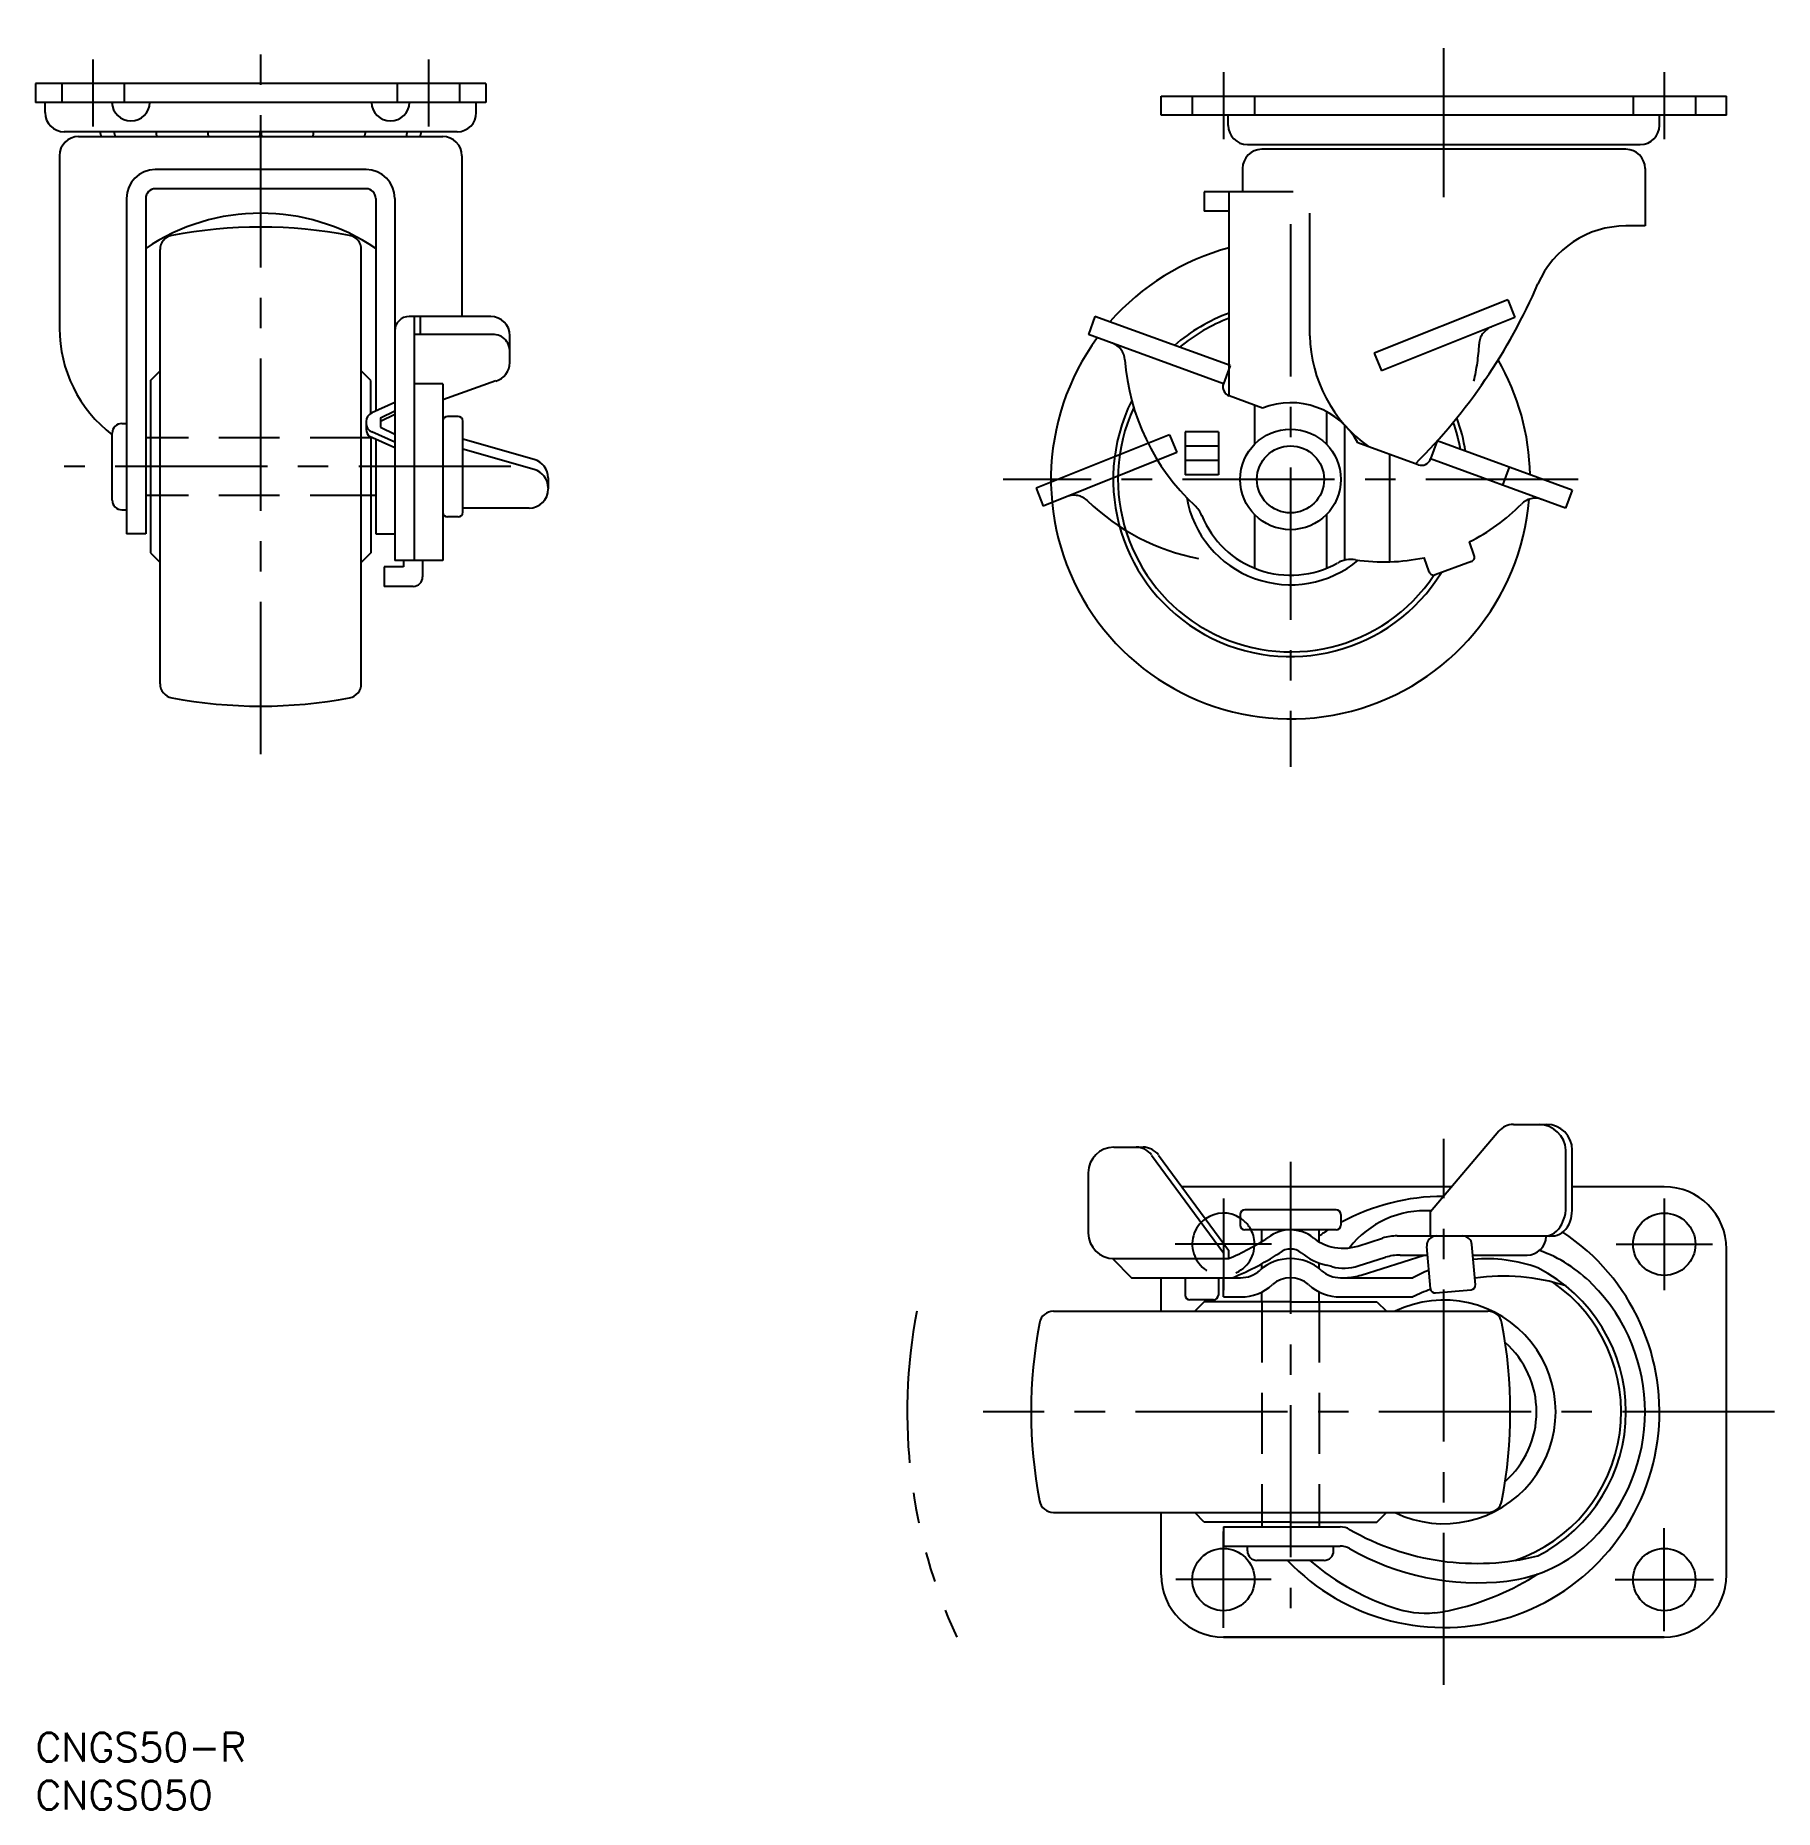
# Model space of a CAD drawing. Extents: x 0 to 181, y -8 to 177.
import ezdxf

# ---------------------------------------------------------------- set-up
doc = ezdxf.new("R2010")
doc.units = 0
doc.header["$LTSCALE"] = 0.5
for name, pattern in [('CENTER', [50.8, 31.75, -6.35, 6.35, -6.35]), ('DASHED', [19.05, 12.7, -6.35]), ('PHANTOM', [63.5, 31.75, -6.35, 6.35, -6.35, 6.35, -6.35])]:
    doc.linetypes.add(name, pattern=pattern)
doc.layers.get('0').update_dxf_attribs({"linetype": 'CONTINUOUS'})
for name, color, linetype in [('MSM_CENTER', 1, 'CENTER'), ('MSM_CONTINUOUS', 7, 'CONTINUOUS'), ('MSM_DASHED', 4, 'DASHED'), ('MSM_IMAGINARY', 6, 'PHANTOM'), ('MSM_PART_NUMBER', 7, 'CONTINUOUS')]:
    doc.layers.add(name, color=color, linetype=linetype)
doc.styles.get("Standard").update_dxf_attribs({"font": 'txt.shx', "height": 3, "bigfont": 'bigfont.shx'})

# ---------------------------------------------------------------- blocks, each defined once
blk = doc.blocks.new('*U2')
at = {"layer": 'MSM_PART_NUMBER'}
blk.add_text('CNGS50-R', height=3, dxfattribs=at).set_placement((0, -3))
blk = doc.blocks.new('*U3')
at = {"layer": 'MSM_PART_NUMBER'}
blk.add_text('CNGS050', height=3, dxfattribs=at).set_placement((0, -8))

msp = doc.modelspace()

# ---------------------------------------------------------------- linework, layer by layer
for p, q in [((119.95, 135.81), (119.95, 131.31)), ((144.29, 132.36), (137.99, 134.65))]:
    msp.add_line(p, q)
for centre, radius, start, end in [((165.96, 163.28), 2, 0, 90), ((118.93, 125.91), 3, 22.195, 47.115), ((140.73, 142.22), 20, 261.43, 282.007)]:
    msp.add_arc(centre, radius, start, end)
at = {"layer": 'MSM_CENTER'}
for p, q in [((23.5, 102.16), (23.5, 177.16)), ((6, 174.66), (6, 167.66)), ((41, 174.66), (41, 167.66)), ((146.96, 160.28), (146.96, 175.83)), ((123.96, 173.33), (123.96, 166.33)), ((169.96, 173.33), (169.96, 166.33)), ((130.96, 157.46), (130.96, 100.83)), ((49.6, 132.16), (3, 132.16)), ((160.96, 130.83), (100.96, 130.83)), ((146.96, 5), (146.96, 62)), ((130.96, 59.6), (130.96, 13)), ((123.96, 55.79), (123.96, 46.21)), ((169.96, 55.79), (169.96, 46.21)), ((128.99, 51), (118.93, 51)), ((164.93, 51), (174.99, 51)), ((181.46, 33.5), (98.89, 33.5)), ((123.96, 10.97), (123.96, 21.03)), ((169.96, 10.62), (169.96, 21.38)), ((128.93, 16), (119, 16)), ((164.83, 16), (175.1, 16))]:
    msp.add_line(p, q, dxfattribs=at)
at = {"layer": 'MSM_CONTINUOUS'}
for p, q in [((47, 172.16), (0, 172.16)), ((0, 172.16), (0, 170.16)), ((47, 172.16), (47, 170.16)), ((117.46, 170.83), (176.46, 170.83)), ((117.46, 168.83), (117.46, 170.83)), ((176.46, 168.83), (176.46, 170.83)), ((47, 170.16), (0, 170.16)), ((1, 169.11), (1, 170.16)), ((46, 169.11), (46, 170.16)), ((176.46, 168.83), (117.46, 168.83)), ((124.46, 167.78), (124.46, 168.83)), ((169.46, 167.78), (169.46, 168.83)), ((44, 167.11), (3, 167.11)), ((4.5, 166.61), (42.5, 166.61)), ((126.46, 165.78), (167.46, 165.78)), ((165.96, 165.28), (127.96, 165.28)), ((2.5, 164.61), (2.5, 146.61)), ((34.5, 163.16), (12.5, 163.16)), ((44.5, 164.61), (44.5, 147.83)), ((125.96, 163.28), (125.96, 160.83)), ((167.96, 163.28), (167.96, 157.28)), ((34.5, 161.16), (12.5, 161.16)), ((9.5, 160.16), (9.5, 125.16)), ((11.5, 160.16), (11.5, 125.16)), ((35.5, 160.16), (35.5, 137.95)), ((37.5, 160.16), (37.5, 122.38)), ((131.23, 160.83), (121.96, 160.83)), ((121.96, 160.83), (121.96, 158.83)), ((124.57, 139.54), (124.57, 160.83)), ((124.57, 158.83), (121.96, 158.83)), ((132.96, 145.83), (132.96, 158.62)), ((167.96, 157.28), (165.96, 157.28)), ((13, 109.5), (13, 154.82)), ((34, 109.5), (34, 154.82)), ((47.5, 147.83), (39, 147.83)), ((39.5, 147.83), (39.5, 122.38)), ((40.13, 147.83), (40.13, 145.95)), ((110.55, 147.83), (109.87, 145.95)), ((124.65, 142.7), (110.55, 147.83)), ((47.5, 145.95), (39.5, 145.95)), ((49.5, 143.02), (49.5, 145.83)), ((123.96, 140.82), (109.87, 145.95)), ((124.65, 142.7), (123.96, 140.82)), ((12, 141.16), (13, 142.16)), ((12, 141.16), (12, 123.16)), ((35, 141.16), (34, 142.16)), ((35, 137.72), (35, 141.16)), ((42.5, 140.82), (39.5, 140.82)), ((42.4, 140.82), (39.5, 140.82)), ((48.05, 141.1), (42.5, 139.12)), ((42.5, 140.82), (42.5, 122.38)), ((128.04, 138.27), (124.56, 139.54)), ((37.5, 138.84), (35.09, 137.77)), ((36, 137.26), (37.5, 138)), ((36, 136.9), (37.5, 137.64)), ((36, 137.26), (36, 136.28)), ((44.1, 137.41), (43, 137.41)), ((127.21, 138.58), (127.2, 134.49)), ((134.72, 137.89), (134.72, 134.49)), ((8, 128.66), (8, 135.66)), ((9, 136.66), (9.5, 136.66)), ((34.5, 136.86), (34.5, 136.7)), ((34.5, 136.7), (34.5, 136.05)), ((37.5, 134.12), (34.86, 135.29)), ((35, 135.22), (35, 123.16)), ((37.5, 134.72), (35.09, 135.79)), ((36, 136.28), (37.5, 135.54)), ((44.6, 127.41), (44.6, 136.91)), ((123.45, 135.81), (119.95, 135.81)), ((123.45, 135.81), (123.45, 131.31)), ((136.6, 136.5), (136.6, 122.39)), ((12, 135.16), (11.5, 135.16)), ((35.5, 135), (35.5, 125.16)), ((52.05, 132.91), (44.6, 135.04)), ((52.05, 131.87), (44.6, 134)), ((123.45, 134.31), (119.95, 134.31)), ((141.3, 133.45), (141.3, 122.23)), ((146.26, 134.84), (145.57, 132.96)), ((160.35, 129.71), (146.26, 134.84)), ((123.45, 132.81), (119.95, 132.81)), ((159.67, 127.83), (145.57, 132.96)), ((153.78, 132.1), (153.09, 130.22)), ((53.5, 130.99), (53.5, 129.83)), ((123.45, 131.31), (119.95, 131.31)), ((160.35, 129.71), (159.67, 127.83)), ((12, 129.16), (11.5, 129.16)), ((35.5, 129.16), (35, 129.16)), ((51.5, 127.83), (44.6, 127.83)), ((9, 127.66), (9.5, 127.66)), ((44.1, 126.91), (43, 126.91)), ((127.2, 127.16), (127.2, 121.56)), ((134.72, 127.16), (134.72, 121.56)), ((11.5, 125.16), (9.5, 125.16)), ((35.5, 125.16), (37.5, 125.16)), ((150.13, 122.89), (149.62, 124.3)), ((12, 123.16), (13, 122.16)), ((35, 123.16), (34, 122.16)), ((42.5, 122.38), (37.5, 122.38)), ((38.4, 122.38), (38.4, 121.7)), ((40.4, 122.38), (40.4, 120.66)), ((145.43, 121.18), (144.9, 122.66)), ((149.83, 122.25), (146.07, 120.88)), ((36.4, 121.7), (36.4, 119.66)), ((38.4, 121.7), (36.4, 121.7)), ((39.4, 119.66), (36.4, 119.66)), ((154.22, 63.5), (157.69, 63.5)), ((112.53, 61.13), (115.57, 61.13)), ((152.69, 62.79), (145.57, 54.37)), ((116.46, 60.31), (123.96, 50.12)), ((117.18, 60.31), (124.49, 50.37)), ((159.69, 54.54), (159.69, 60.83)), ((160.35, 54.54), (160.35, 60.83)), ((109.87, 52.17), (109.87, 58.46)), ((147.8, 57), (119.61, 57)), ((169.96, 57), (160.35, 57)), ((125.71, 54.1), (125.71, 53)), ((135.71, 54.6), (126.21, 54.6)), ((136.21, 54.1), (136.21, 53)), ((145.57, 51.87), (145.57, 54.37)), ((159.39, 53.39), (159.59, 53.89)), ((159.59, 53.89), (159.65, 54.21)), ((159.65, 54.21), (159.69, 54.54)), ((160.15, 53.39), (160.25, 53.7)), ((160.25, 53.7), (160.32, 54.21)), ((160.32, 54.21), (160.35, 54.54)), ((135.71, 52.5), (126.21, 52.5)), ((127.96, 51.28), (127.96, 52.5)), ((133.96, 51.24), (133.96, 52.5)), ((142.08, 51.87), (157.64, 51.87)), ((157.64, 51.87), (157.78, 51.89)), ((157.64, 51.81), (157.64, 51.87)), ((157.64, 51.87), (158.02, 51.85)), ((157.78, 51.89), (158.03, 51.95)), ((158.02, 51.85), (158.28, 51.87)), ((158.03, 51.95), (158.28, 52.06)), ((158.28, 52.06), (158.51, 52.2)), ((158.28, 51.87), (158.54, 51.89)), ((158.51, 52.2), (158.73, 52.38)), ((158.54, 51.89), (158.8, 51.95)), ((158.73, 52.38), (158.93, 52.59)), ((158.8, 51.95), (159.04, 52.06)), ((158.93, 52.59), (159.11, 52.83)), ((159.04, 52.06), (159.28, 52.2)), ((159.11, 52.83), (159.26, 53.1)), ((159.26, 53.1), (159.39, 53.39)), ((159.28, 52.2), (159.49, 52.38)), ((159.49, 52.38), (159.69, 52.59)), ((159.69, 52.59), (159.87, 52.83)), ((159.87, 52.83), (160.03, 53.1)), ((160.03, 53.1), (160.15, 53.39)), ((123.96, 50.12), (123.96, 49.5)), ((124.49, 50.37), (124.49, 49.5)), ((135.21, 50.74), (135.2, 50.74)), ((137.97, 50.81), (140.56, 51.64)), ((145.56, 46.37), (145.18, 50.78)), ((150.26, 46.78), (149.89, 50.96)), ((176.46, 16.5), (176.46, 50.5)), ((112.38, 49.5), (114.38, 47.5)), ((112.53, 49.5), (124.49, 49.5)), ((127.96, 48.45), (127.96, 48.96)), ((133.96, 48.45), (133.96, 49.04)), ((135.26, 48.66), (134.72, 48.8)), ((138.03, 48.73), (140.87, 49.64)), ((138.34, 47.78), (144.91, 49.87)), ((142.39, 49.87), (145.25, 49.87)), ((149.99, 49.87), (155.64, 49.87)), ((114.38, 47.5), (123.96, 47.5)), ((117.46, 44), (117.46, 47.5)), ((119.96, 47.5), (119.96, 45.7)), ((123.43, 47.5), (123.43, 45.7)), ((123.96, 45.5), (123.96, 47.5)), ((123.96, 47.5), (125.75, 47.5)), ((136.18, 47.5), (143.74, 47.5)), ((122.93, 45.2), (120.46, 45.2)), ((121.96, 45), (120.96, 44)), ((130.96, 45), (121.96, 45)), ((123.96, 45.5), (125.75, 45.5)), ((123.96, 45.5), (125.75, 45.5)), ((127.96, 45), (127.96, 46.02)), ((130.96, 45), (139.96, 45)), ((133.96, 45), (133.96, 46.02)), ((136.18, 45.5), (143.74, 45.5)), ((136.18, 45.5), (137.96, 45.5)), ((139.96, 45), (140.96, 44)), ((146.1, 45.92), (149.81, 46.24)), ((106.23, 44), (151.55, 44)), ((106.23, 23), (151.55, 23)), ((117.46, 16.5), (117.46, 23)), ((121.96, 22), (120.96, 23)), ((139.96, 22), (140.96, 23)), ((130.96, 22), (121.96, 22)), ((123.96, 21.5), (136.13, 21.5)), ((123.96, 21.5), (123.96, 19.5)), ((127.96, 22), (127.96, 21.5)), ((130.96, 22), (139.96, 22)), ((133.96, 22), (133.96, 21.5)), ((123.96, 19.5), (136.13, 19.5)), ((126.46, 19), (126.46, 19.5)), ((135.46, 19), (135.46, 19.5)), ((134.46, 18), (127.46, 18)), ((123.96, 10), (169.96, 10)), ((169.96, 10), (123.96, 10))]:
    msp.add_line(p, q, dxfattribs=at)
for centre, radius in [((130.96, 130.83), 5.25), ((130.96, 130.83), 3.5), ((169.96, 51), 3.25), ((123.96, 16), 3.25), ((169.96, 16), 3.25)]:
    msp.add_circle(centre, radius, dxfattribs=at)
for centre, radius, start, end in [((3, 169.11), 2, 180, 270), ((9.96, 170.23), 1.99, 181.972, 358.028), ((37.04, 170.23), 1.99, 181.972, 358.028), ((44, 169.11), 2, 270, 0), ((9.5, 167.39), 2.77, 185.687, 196.217), ((10.96, 167.39), 2.77, 185.687, 196.217), ((15.32, 167.39), 2.77, 185.687, 196.492), ((20.72, 167.39), 2.77, 185.687, 196.217), ((20.72, 167.39), 2.77, 343.783, 354.313), ((26.28, 167.39), 2.77, 185.687, 196.217), ((26.28, 167.39), 2.77, 343.783, 354.313), ((31.68, 167.39), 2.77, 343.508, 354.313), ((36.04, 167.39), 2.77, 343.783, 354.313), ((37.5, 167.39), 2.77, 343.783, 354.313), ((126.46, 167.78), 2, 180, 270), ((167.46, 167.78), 2, 270, 0), ((4.5, 164.61), 2, 90, 180), ((42.5, 164.61), 2, 0, 90), ((127.96, 163.28), 2, 90, 180), ((12.5, 160.16), 3, 90, 180), ((34.5, 160.16), 3, 0, 90), ((12.5, 160.16), 1, 90, 180), ((34.5, 160.16), 1, 0, 90), ((23.5, 137.15), 21.46, 56.002, 123.9977), ((14.5, 154.82), 1.5, 100.6942, 180), ((23.5, 107.16), 50, 79.306, 100.6942), ((32.5, 154.82), 1.5, 0, 79.306), ((165.96, 147.28), 10, 90, 156.6598), ((130.96, 130.83), 25, 104.814, 138.9027), ((101.69, 175.01), 60, 314.841, 336.66), ((130.96, 130.83), 18.5, 110.2133, 130.8937), ((16.5, 146.61), 14, 180, 232.617), ((39, 146.33), 1.5, 90, 180), ((47.5, 145.83), 2, 0, 90), ((130.96, 130.83), 18, 110.8004, 130.0037), ((47.73, 144.2), 1.77, 356.9152, 97.465), ((130.96, 130.83), 25, 143.7425, 355.2715), ((111.69, 143.16), 2, 4.134, 70), ((147.61, 146.16), 14.64, 181.3259, 234.414), ((47.5, 143.02), 2, 285.945, 0), ((136.62, 144.96), 23, 184.1341, 227.113), ((130.96, 130.83), 25, 1.0976, 29.9332), ((124.9, 140.48), 1, 159.9999, 250), ((130.96, 130.83), 18.5, 153.5957, 328.3151), ((35.5, 136.86), 1, 113.9012, 180), ((43, 136.91), 0.5, 90, 180), ((44.1, 136.91), 0.5, 0, 90), ((130.96, 130.83), 18, 155.3793, 326.2538), ((130.96, 130.83), 8, 28.59, 111.4096), ((130.96, 130.83), 18.5, 9.1062, 20.296), ((9, 135.66), 1, 90, 180), ((35.5, 136.7), 1, 180, 246.099), ((35.5, 136.05), 1, 180, 230.003), ((130.96, 130.83), 18, 9.9962, 19.357), ((51.5, 130.99), 2, 0, 74.055), ((51.5, 129.95), 2, 0, 74.055), ((144.63, 133.3), 1, 250, 340), ((51.5, 129.83), 2, 270, 0), ((9, 128.66), 1, 180, 270), ((130.96, 130.83), 11, 189.9025, 310.0317), ((140.73, 142.22), 20, 296.37, 315.708), ((156.48, 126.86), 2, 70, 135.7078), ((43, 127.41), 0.5, 180, 270), ((44.1, 127.41), 0.5, 270, 0), ((130.96, 130.83), 10, 202.194, 299.207), ((137.31, 119.48), 3, 81.429, 119.2064), ((149.66, 122.72), 0.5, 289.9968, 19.9987), ((39.4, 120.66), 1, 270, 0), ((145.9, 121.35), 0.5, 199.9888, 289.9968), ((14.5, 109.5), 1.5, 179.9998, 259.306), ((32.5, 109.5), 1.5, 280.694, 0), ((23.5, 157.16), 50, 259.306, 280.694), ((154.22, 61.5), 2, 90, 139.7855), ((156.85, 60.65), 2.85, 3.6116, 88.5049), ((157.69, 60.83), 2.67, 0, 90), ((112.53, 58.46), 2.67, 90, 180), ((114.85, 59.13), 2, 36.3391, 90), ((115.57, 59.13), 2, 36.3391, 90), ((146.96, 33.5), 22.5, 90.0359, 118.5401), ((169.96, 50.5), 6.5, 0, 90), ((123.96, 51), 3.25, 57.421, 125.441), ((126.21, 54.1), 0.5, 90, 180), ((135.71, 54.1), 0.5, 0, 90), ((145.02, 44.5), 10, 86.2831, 142.2661), ((112.53, 52.17), 2.67, 180, 270), ((126.21, 53), 0.5, 180, 270), ((123.96, 51), 3.25, 357.08, 27.4864), ((130.96, 48.68), 3.82, 51.677, 127.7936), ((146.96, 33.5), 22.5, 223.5422, 56.5473), ((146.96, 33.5), 22.5, 122.3875, 125.2941), ((135.71, 53), 0.5, 270, 0), ((142.08, 46.87), 5, 90, 107.652), ((146.17, 50.87), 1, 90, 185), ((148.9, 50.87), 1, 5, 90), ((114.63, 73.02), 25.5, 292.7472, 303.2758), ((114.63, 73.02), 27.5, 291.9073, 304.2532), ((130.96, 48.68), 1.82, 51.677, 127.7936), ((136.45, 55.58), 7, 231.3355, 255.502), ((136.45, 55.58), 5, 231.3355, 255.502), ((136.46, 55.58), 5, 255.502, 287.652), ((155.64, 51.87), 2, 270, 358.2337), ((151.83, 36.25), 15, 44.9264, 70.0484), ((125.75, 50.5), 3, 270, 311.9881), ((130.96, 44.7), 4.8, 48.0119, 131.9881), ((136.18, 50.5), 3, 228.0119, 270), ((136.52, 53.5), 5, 255.502, 287.652), ((142.39, 44.87), 5, 90, 107.652), ((151.39, 33.74), 15.74, 112.4067, 119.1073), ((151.39, 33.74), 15.74, 69.9795, 94.9723), ((149.06, 33.5), 16.9, 297.1747, 62.8253), ((125.75, 50.5), 5, 270, 311.9881), ((130.96, 44.7), 2.8, 48.0119, 131.9881), ((136.18, 50.5), 5, 228.0119, 270), ((136.52, 53.5), 6, 271.577, 287.652), ((146.06, 46.41), 0.5, 185, 275), ((149.76, 46.74), 0.5, 275, 5), ((153.15, 26.14), 21.53, 72.344, 97.8673), ((149.06, 33.5), 16.4, 288.931, 55.6127), ((149.06, 33.5), 18.9, 315.0736, 44.9264), ((120.46, 45.7), 0.5, 180, 270), ((122.93, 45.7), 0.5, 270, 0), ((146.96, 33.5), 11.67, 244.1256, 115.8744), ((153.15, 26.14), 21.53, 110.6116, 115.9233), ((153.89, 33.5), 50, 169.3058, 190.694), ((106.23, 42.5), 1.5, 89.9998, 169.3058), ((151.55, 42.5), 1.5, 10.6942, 90.0002), ((103.89, 33.5), 50, 349.306, 10.6942), ((146.96, 33.5), 9.67, 311.4397, 48.5603), ((106.23, 24.5), 1.5, 190.694, 270), ((151.55, 24.5), 1.5, 270, 349.306), ((136.13, 19.5), 2, 60.0468, 90), ((150.39, 44.25), 26.56, 240.0468, 283.9213), ((127.46, 19), 1, 180, 270), ((134.46, 19), 1, 270, 0), ((136.13, 17.5), 2, 60.1074, 90), ((150.48, 42.47), 26.8, 240.1074, 276.5514), ((151.83, 30.75), 15, 276.5514, 315.0736), ((149.83, 37.66), 25.9, 229.3758, 253.1584), ((123.96, 16.5), 6.5, 180, 270), ((141.5, 40.47), 28.35, 283.7715, 302.6099), ((169.96, 16.5), 6.5, 270, 0), ((145.02, 22.5), 10, 250.3875, 275.6496), ((144.75, 26.55), 14.06, 275.0834, 284.4068)]:
    msp.add_arc(centre, radius, start, end, dxfattribs=at)
at = {"layer": 'MSM_DASHED'}
for p, q in [((2.75, 172.16), (2.75, 170.16)), ((9.25, 172.16), (9.25, 170.16)), ((37.75, 172.16), (37.75, 170.16)), ((44.25, 172.16), (44.25, 170.16)), ((120.71, 170.83), (120.71, 168.83)), ((127.21, 170.83), (127.21, 168.83)), ((166.71, 170.83), (166.71, 168.83)), ((173.21, 170.83), (173.21, 168.83)), ((35, 135.16), (12, 135.16)), ((35, 129.16), (12, 129.16)), ((127.96, 45), (127.96, 22)), ((133.96, 45), (133.96, 22))]:
    msp.add_line(p, q, dxfattribs=at)
for start, end in [(27.4864, 57.421), (125.441, 357.08)]:
    msp.add_arc((123.96, 51), 3.25, start, end, dxfattribs=at)
at = {"layer": 'MSM_IMAGINARY'}
for p, q in [((153.63, 149.57), (139.7, 144.01)), ((153.63, 149.57), (154.37, 147.71)), ((154.37, 147.71), (140.44, 142.15)), ((139.7, 144.01), (140.44, 142.15)), ((118.34, 135.47), (104.41, 129.91)), ((118.34, 135.47), (119.08, 133.62)), ((119.08, 133.62), (105.15, 128.05)), ((104.41, 129.91), (105.15, 128.05))]:
    msp.add_line(p, q, dxfattribs=at)
for centre, radius, start, end in [((152.64, 144.87), 2, 111.7769, 177.4845), ((130.66, 145.83), 20, 346.251, 357.485), ((108.37, 127.18), 2, 45.911, 111.7768), ((125.76, 145.14), 23, 225.911, 258.998), ((146.96, 33.5), 56, 169.1931, 204.812)]:
    msp.add_arc(centre, radius, start, end, dxfattribs=at)

# ---------------------------------------------------------------- block references
at = {"layer": 'MSM_CONTINUOUS'}
for name in ['*U2', '*U3']:
    msp.add_blockref(name, (0, 0), dxfattribs=at)

doc.saveas('drawing.dxf')
